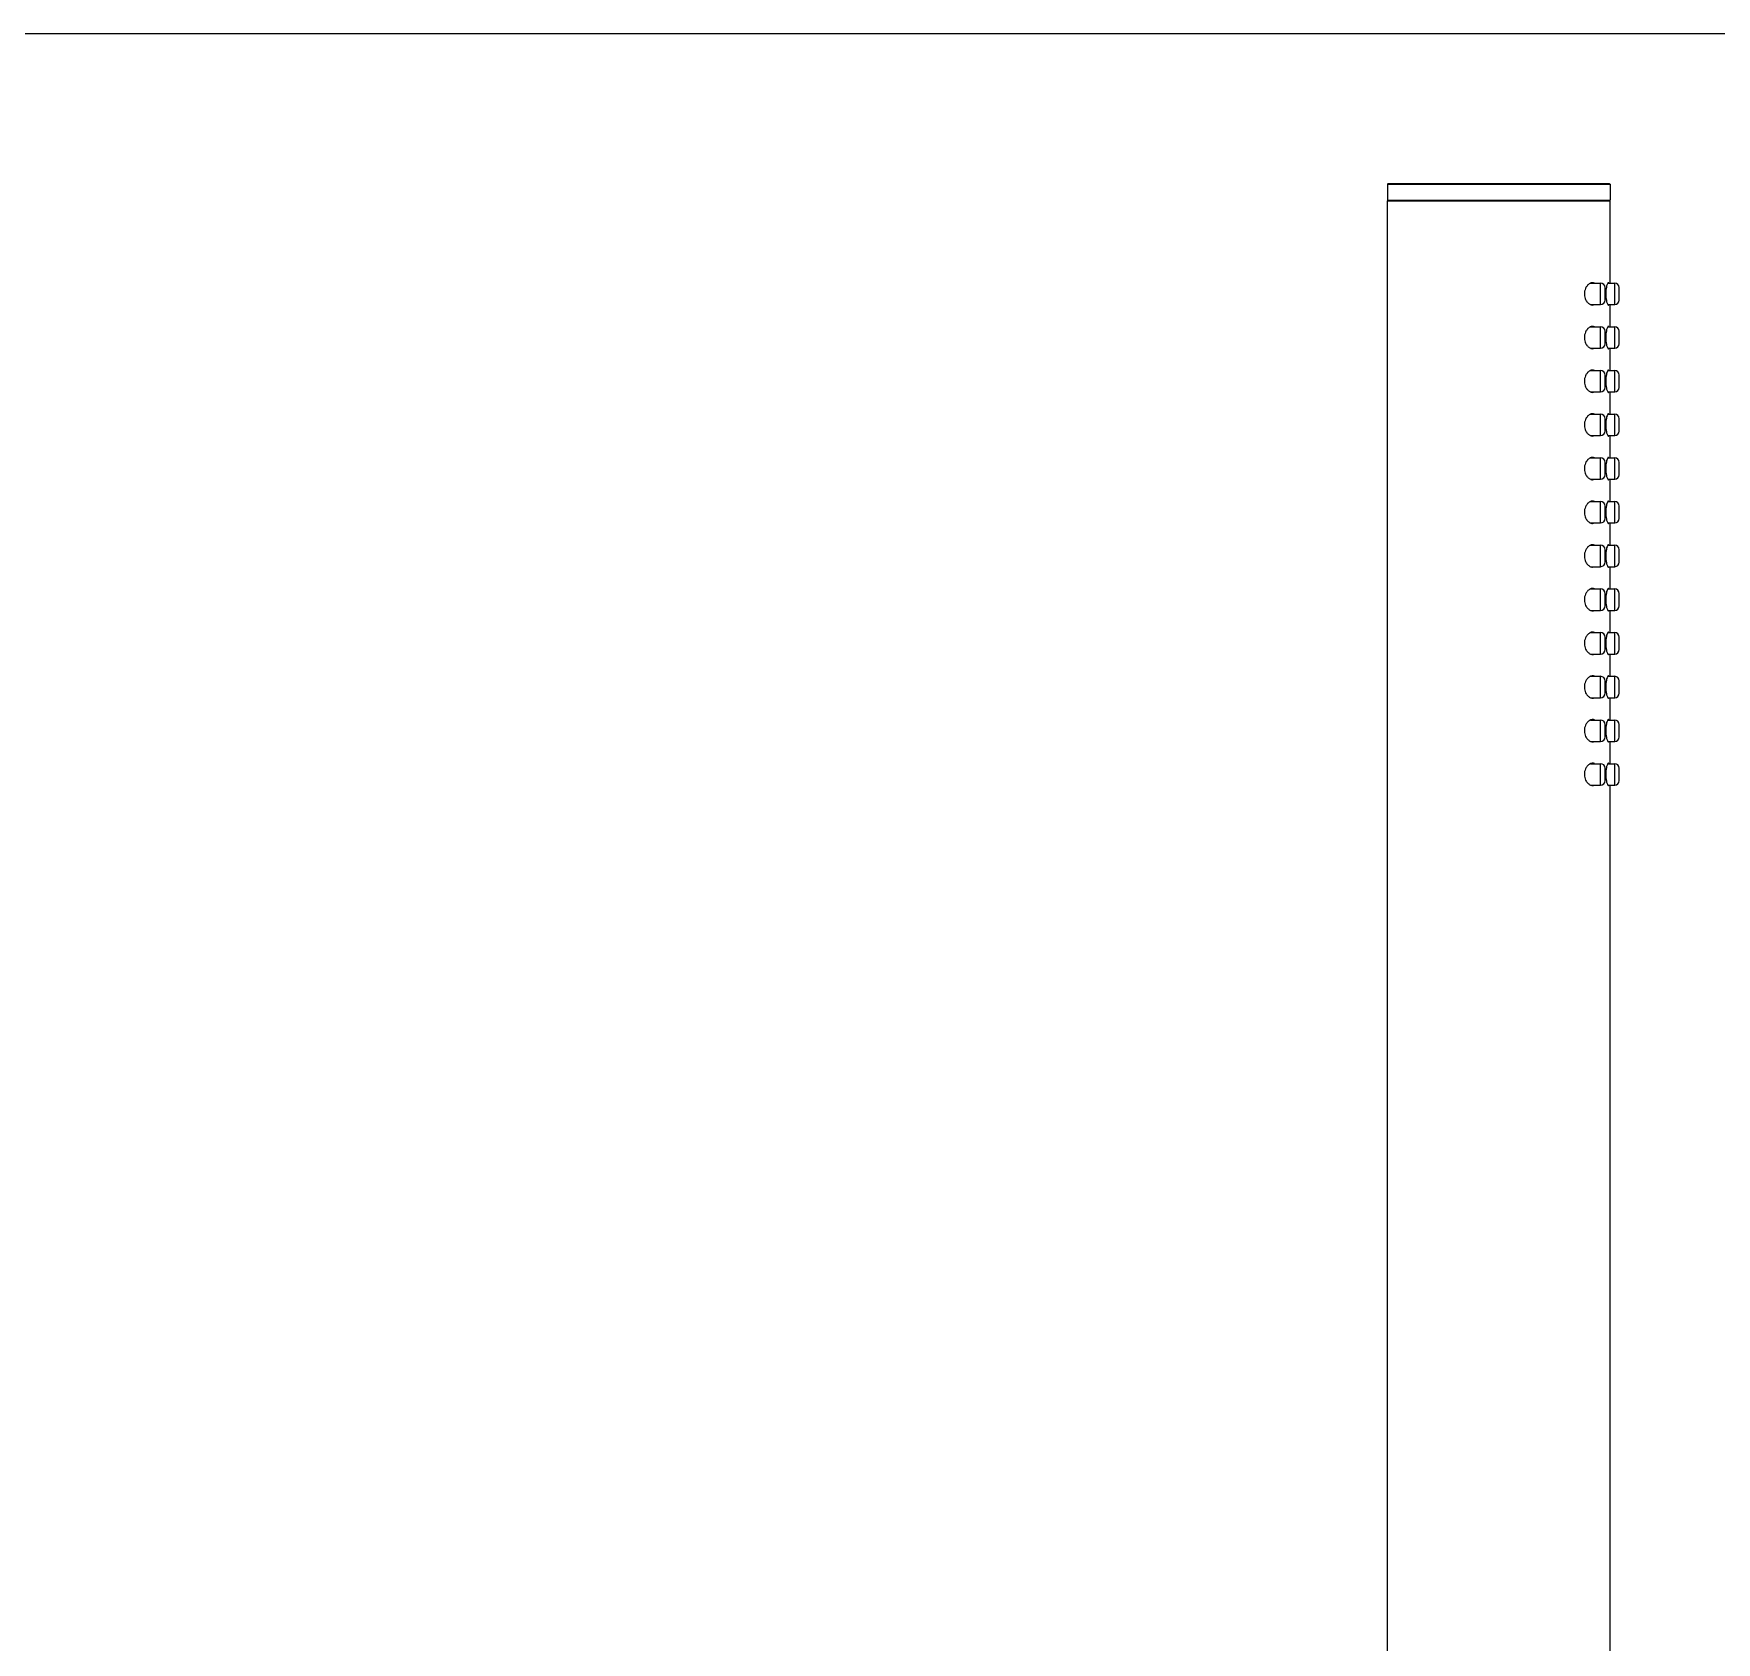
# Model space of a CAD drawing. Header units: millimetres. Extents: x 0 to 841, y 0 to 594.
# Drawn here: x 288.4 to 477.2, y 413.5 to 594 of the extents above; entities that cross this region are included whole.
import ezdxf

# ---------------------------------------------------------------- set-up
doc = ezdxf.new("R2010")
doc.units = ezdxf.units.MM
doc.header["$LTSCALE"] = 46.255
doc.layers.get('0').update_dxf_attribs({"linetype": 'CONTINUOUS'})
doc.layers.add('00_COMPONENTI', color=7, linetype='CONTINUOUS')

msp = doc.modelspace()

# ---------------------------------------------------------------- linework, layer by layer
at = {"color": 7, "linetype": 'Continuous'}
msp.add_line((0, 594), (841, 594), dxfattribs=at)
at = {"layer": '00_COMPONENTI', "color": 7, "linetype": 'Continuous'}
for p, q in [((440.35, 577.21), (440.25, 577.11)), ((440.25, 577.11), (440.25, 575.31)), ((440.25, 577.11), (465.25, 577.11)), ((440.35, 577.21), (465.15, 577.21)), ((465.15, 577.21), (465.25, 577.11)), ((465.25, 577.11), (465.25, 575.31)), ((440.35, 575.21), (440.25, 575.31)), ((440.25, 575.31), (465.25, 575.31)), ((440.25, 383.11), (440.25, 575.21)), ((465.25, 575.21), (440.25, 575.21)), ((465.15, 575.21), (465.25, 575.31)), ((465.25, 566.01), (465.25, 575.21)), ((463.05, 566.01), (464.17, 566.01)), ((464.67, 564.11), (464.67, 565.51)), ((464.97, 566.01), (465.76, 566.01)), ((466.26, 564.11), (466.26, 565.51)), ((463.05, 563.61), (464.17, 563.61)), ((464.97, 563.61), (465.76, 563.61)), ((465.25, 561.11), (465.25, 563.61)), ((463.05, 561.11), (464.17, 561.11)), ((464.97, 561.11), (465.76, 561.11)), ((464.67, 559.21), (464.67, 560.61)), ((466.26, 559.21), (466.26, 560.61)), ((463.05, 558.71), (464.17, 558.71)), ((464.97, 558.71), (465.76, 558.71)), ((465.25, 556.21), (465.25, 558.71)), ((463.05, 556.21), (464.17, 556.21)), ((464.67, 554.31), (464.67, 555.71)), ((464.97, 556.21), (465.76, 556.21)), ((466.26, 554.31), (466.26, 555.71)), ((463.05, 553.81), (464.17, 553.81)), ((464.97, 553.81), (465.76, 553.81)), ((465.25, 551.31), (465.25, 553.81)), ((463.05, 551.31), (464.17, 551.31)), ((464.97, 551.31), (465.76, 551.31)), ((464.67, 549.41), (464.67, 550.81)), ((466.26, 549.41), (466.26, 550.81)), ((463.05, 548.91), (464.17, 548.91)), ((464.97, 548.91), (465.76, 548.91)), ((465.25, 546.41), (465.25, 548.91)), ((463.05, 546.41), (464.17, 546.41)), ((464.67, 544.51), (464.67, 545.91)), ((464.97, 546.41), (465.76, 546.41)), ((466.26, 544.51), (466.26, 545.91)), ((463.05, 544.01), (464.17, 544.01)), ((464.97, 544.01), (465.76, 544.01)), ((465.25, 541.51), (465.25, 544.01)), ((463.05, 541.51), (464.17, 541.51)), ((464.67, 539.61), (464.67, 541.01)), ((464.97, 541.51), (465.76, 541.51)), ((466.26, 539.61), (466.26, 541.01)), ((463.05, 539.11), (464.17, 539.11)), ((464.97, 539.11), (465.76, 539.11)), ((465.25, 536.61), (465.25, 539.11)), ((463.05, 536.61), (464.17, 536.61)), ((464.67, 534.71), (464.67, 536.11)), ((464.97, 536.61), (465.76, 536.61)), ((466.26, 534.71), (466.26, 536.11)), ((463.05, 534.21), (464.17, 534.21)), ((464.97, 534.21), (465.76, 534.21)), ((465.25, 531.71), (465.25, 534.21)), ((463.05, 531.71), (464.17, 531.71)), ((464.67, 529.81), (464.67, 531.21)), ((464.97, 531.71), (465.76, 531.71)), ((466.26, 529.81), (466.26, 531.21)), ((463.05, 529.31), (464.17, 529.31)), ((464.97, 529.31), (465.76, 529.31)), ((465.25, 526.81), (465.25, 529.31)), ((463.05, 526.81), (464.17, 526.81)), ((464.97, 526.81), (465.76, 526.81)), ((464.67, 524.91), (464.67, 526.31)), ((466.26, 524.91), (466.26, 526.31)), ((463.05, 524.41), (464.17, 524.41)), ((464.97, 524.41), (465.76, 524.41)), ((465.25, 521.91), (465.25, 524.41)), ((463.05, 521.91), (464.17, 521.91)), ((464.67, 520.01), (464.67, 521.41)), ((464.97, 521.91), (465.76, 521.91)), ((466.26, 520.01), (466.26, 521.41)), ((463.05, 519.51), (464.17, 519.51)), ((464.97, 519.51), (465.76, 519.51)), ((465.25, 517.01), (465.25, 519.51)), ((463.05, 517.01), (464.17, 517.01)), ((464.67, 515.11), (464.67, 516.51)), ((464.97, 517.01), (465.76, 517.01)), ((466.26, 515.11), (466.26, 516.51)), ((463.05, 514.61), (464.17, 514.61)), ((464.97, 514.61), (465.76, 514.61)), ((465.25, 512.11), (465.25, 514.61)), ((463.05, 512.11), (464.17, 512.11)), ((464.67, 510.21), (464.67, 511.61)), ((464.97, 512.11), (465.76, 512.11)), ((466.26, 510.21), (466.26, 511.61)), ((463.05, 509.71), (464.17, 509.71)), ((464.97, 509.71), (465.76, 509.71)), ((465.25, 383.11), (465.25, 509.71))]:
    msp.add_line(p, q, dxfattribs=at)
at = {"layer": '00_COMPONENTI', "color": 9, "linetype": 'Continuous'}
for p, q in [((464.17, 563.61), (464.17, 566.01)), ((465.76, 563.61), (465.76, 566.01)), ((464.17, 558.71), (464.17, 561.11)), ((465.76, 558.71), (465.76, 561.11)), ((464.17, 553.81), (464.17, 556.21)), ((465.76, 553.81), (465.76, 556.21)), ((464.17, 548.91), (464.17, 551.31)), ((465.76, 548.91), (465.76, 551.31)), ((464.17, 544.01), (464.17, 546.41)), ((465.76, 544.01), (465.76, 546.41)), ((464.17, 539.11), (464.17, 541.51)), ((465.76, 539.11), (465.76, 541.51)), ((464.17, 534.21), (464.17, 536.61)), ((465.76, 534.21), (465.76, 536.61)), ((464.17, 529.31), (464.17, 531.71)), ((465.76, 529.31), (465.76, 531.71)), ((464.17, 524.41), (464.17, 526.81)), ((465.76, 524.41), (465.76, 526.81)), ((464.17, 519.51), (464.17, 521.91)), ((465.76, 519.51), (465.76, 521.91)), ((464.17, 514.61), (464.17, 517.01)), ((465.76, 514.61), (465.76, 517.01)), ((464.17, 509.71), (464.17, 512.11)), ((465.76, 509.71), (465.76, 512.11))]:
    msp.add_line(p, q, dxfattribs=at)
at = {"layer": '00_COMPONENTI', "color": 7, "linetype": 'Continuous'}
for centre, start, end in [((464.17, 565.51), 0, 90), ((465.76, 565.51), 0, 90), ((464.17, 564.11), 270, 360), ((465.76, 564.11), 270, 360), ((464.17, 560.61), 0, 90), ((465.76, 560.61), 0, 90), ((464.17, 559.21), 270, 360), ((465.76, 559.21), 270, 360), ((464.17, 555.71), 0, 90), ((465.76, 555.71), 0, 90), ((464.17, 554.31), 270, 360), ((465.76, 554.31), 270, 360), ((464.17, 550.81), 0, 90), ((465.76, 550.81), 0, 90), ((464.17, 549.41), 270, 360), ((465.76, 549.41), 270, 360), ((464.17, 545.91), 0, 90), ((465.76, 545.91), 0, 90), ((464.17, 544.51), 270, 360), ((465.76, 544.51), 270, 360), ((464.17, 541.01), 0, 90), ((465.76, 541.01), 0, 90), ((464.17, 539.61), 270, 360), ((465.76, 539.61), 270, 360), ((464.17, 536.11), 0, 90), ((465.76, 536.11), 0, 90), ((464.17, 534.71), 270, 360), ((465.76, 534.71), 270, 360), ((464.17, 531.21), 0, 90), ((465.76, 531.21), 0, 90), ((464.17, 529.81), 270, 360), ((465.76, 529.81), 270, 360), ((464.17, 526.31), 0, 90), ((465.76, 526.31), 0, 90), ((464.17, 524.91), 270, 360), ((465.76, 524.91), 270, 360), ((464.17, 521.41), 0, 90), ((465.76, 521.41), 0, 90), ((464.17, 520.01), 270, 360), ((465.76, 520.01), 270, 360), ((464.17, 516.51), 0, 90), ((465.76, 516.51), 0, 90), ((464.17, 515.11), 270, 360), ((465.76, 515.11), 270, 360), ((464.17, 511.61), 0, 90), ((465.76, 511.61), 0, 90), ((464.17, 510.21), 270, 360), ((465.76, 510.21), 270, 360)]:
    msp.add_arc(centre, 0.5, start, end, dxfattribs=at)
for points, knots in [([(462.57, 565.59), (462.54, 565.54), (462.41, 565.3), (462.35, 565.02), (462.35, 564.81)], [0, 0, 0, 0, 0.231286, 1, 1, 1, 1]), ([(462.35, 564.81), (462.35, 564.74), (462.37, 564.47), (462.46, 564.21), (462.57, 564.04)], [0, 0, 0, 0, 0.267003, 1, 1, 1, 1]), ([(462.69, 565.76), (462.68, 565.75), (462.64, 565.69), (462.6, 565.63), (462.57, 565.59)], [0, 0, 0, 0, 0.241281, 1, 1, 1, 1]), ([(463.05, 566.02), (463.01, 566.01), (462.88, 565.94), (462.77, 565.84), (462.69, 565.76)], [0, 0, 0, 0, 0.22878, 1, 1, 1, 1]), ([(463.27, 566.06), (463.25, 566.06), (463.17, 566.06), (463.1, 566.04), (463.05, 566.02)], [0, 0, 0, 0, 0.241847, 1, 1, 1, 1]), ([(464.97, 566.02), (464.94, 565.96), (464.88, 565.82), (464.81, 565.55), (464.76, 565.2), (464.75, 564.95), (464.75, 564.81)], [0, 0, 0, 0, 0.153143, 0.384381, 0.675643, 1, 1, 1, 1]), ([(464.75, 564.81), (464.75, 564.68), (464.76, 564.43), (464.81, 564.08), (464.88, 563.81), (464.94, 563.67), (464.97, 563.61)], [0, 0, 0, 0, 0.324357, 0.615619, 0.846857, 1, 1, 1, 1]), ([(465.04, 566.06), (465.04, 566.06), (465.01, 566.06), (464.99, 566.03), (464.97, 566.02)], [0, 0, 0, 0, 0.193275, 1, 1, 1, 1]), ([(465.1, 566.02), (465.1, 566.02), (465.09, 566.04), (465.06, 566.06), (465.04, 566.06)], [0, 0, 0, 0, 0.324762, 1, 1, 1, 1]), ([(462.57, 564.04), (462.58, 564.03), (462.62, 563.97), (462.66, 563.91), (462.69, 563.87)], [0, 0, 0, 0, 0.258976, 1, 1, 1, 1]), ([(462.69, 563.87), (462.72, 563.84), (462.82, 563.74), (462.95, 563.65), (463.05, 563.61)], [0, 0, 0, 0, 0.274161, 1, 1, 1, 1]), ([(463.05, 563.61), (463.06, 563.6), (463.14, 563.58), (463.21, 563.56), (463.27, 563.56)], [0, 0, 0, 0, 0.260728, 1, 1, 1, 1]), ([(464.97, 563.61), (464.98, 563.61), (465, 563.59), (465.02, 563.56), (465.04, 563.56)], [0, 0, 0, 0, 0.324975, 1, 1, 1, 1]), ([(465.04, 563.56), (465.05, 563.56), (465.08, 563.57), (465.09, 563.6), (465.1, 563.61)], [0, 0, 0, 0, 0.202547, 1, 1, 1, 1]), ([(462.57, 560.69), (462.54, 560.64), (462.41, 560.4), (462.35, 560.12), (462.35, 559.91)], [0, 0, 0, 0, 0.231286, 1, 1, 1, 1]), ([(462.69, 560.86), (462.68, 560.85), (462.64, 560.79), (462.6, 560.73), (462.57, 560.69)], [0, 0, 0, 0, 0.241281, 1, 1, 1, 1]), ([(463.05, 561.12), (463.01, 561.11), (462.88, 561.04), (462.77, 560.94), (462.69, 560.86)], [0, 0, 0, 0, 0.22878, 1, 1, 1, 1]), ([(463.27, 561.16), (463.25, 561.16), (463.17, 561.16), (463.1, 561.14), (463.05, 561.12)], [0, 0, 0, 0, 0.241847, 1, 1, 1, 1]), ([(464.97, 561.12), (464.94, 561.06), (464.88, 560.92), (464.81, 560.65), (464.76, 560.3), (464.75, 560.05), (464.75, 559.91)], [0, 0, 0, 0, 0.153143, 0.384381, 0.675643, 1, 1, 1, 1]), ([(465.04, 561.16), (465.04, 561.16), (465.01, 561.16), (464.99, 561.13), (464.97, 561.12)], [0, 0, 0, 0, 0.193275, 1, 1, 1, 1]), ([(465.1, 561.12), (465.1, 561.12), (465.09, 561.14), (465.06, 561.16), (465.04, 561.16)], [0, 0, 0, 0, 0.324762, 1, 1, 1, 1]), ([(462.35, 559.91), (462.35, 559.84), (462.37, 559.57), (462.46, 559.31), (462.57, 559.14)], [0, 0, 0, 0, 0.267003, 1, 1, 1, 1]), ([(462.57, 559.14), (462.58, 559.13), (462.62, 559.07), (462.66, 559.01), (462.69, 558.97)], [0, 0, 0, 0, 0.258976, 1, 1, 1, 1]), ([(462.69, 558.97), (462.72, 558.94), (462.82, 558.84), (462.95, 558.75), (463.05, 558.71)], [0, 0, 0, 0, 0.274161, 1, 1, 1, 1]), ([(464.75, 559.91), (464.75, 559.78), (464.76, 559.53), (464.81, 559.18), (464.88, 558.91), (464.94, 558.77), (464.97, 558.71)], [0, 0, 0, 0, 0.324357, 0.615619, 0.846857, 1, 1, 1, 1]), ([(463.05, 558.71), (463.06, 558.7), (463.14, 558.68), (463.21, 558.66), (463.27, 558.66)], [0, 0, 0, 0, 0.260728, 1, 1, 1, 1]), ([(464.97, 558.71), (464.98, 558.71), (465, 558.69), (465.02, 558.66), (465.04, 558.66)], [0, 0, 0, 0, 0.324975, 1, 1, 1, 1]), ([(465.04, 558.66), (465.05, 558.66), (465.08, 558.67), (465.09, 558.7), (465.1, 558.71)], [0, 0, 0, 0, 0.202547, 1, 1, 1, 1]), ([(462.57, 555.79), (462.54, 555.74), (462.41, 555.5), (462.35, 555.22), (462.35, 555.01)], [0, 0, 0, 0, 0.231286, 1, 1, 1, 1]), ([(462.35, 555.01), (462.35, 554.94), (462.37, 554.67), (462.46, 554.41), (462.57, 554.24)], [0, 0, 0, 0, 0.267003, 1, 1, 1, 1]), ([(462.69, 555.96), (462.68, 555.95), (462.64, 555.89), (462.6, 555.83), (462.57, 555.79)], [0, 0, 0, 0, 0.241281, 1, 1, 1, 1]), ([(463.05, 556.22), (463.01, 556.21), (462.88, 556.14), (462.77, 556.04), (462.69, 555.96)], [0, 0, 0, 0, 0.22878, 1, 1, 1, 1]), ([(463.27, 556.26), (463.25, 556.26), (463.17, 556.26), (463.1, 556.24), (463.05, 556.22)], [0, 0, 0, 0, 0.241847, 1, 1, 1, 1]), ([(464.97, 556.22), (464.94, 556.16), (464.88, 556.02), (464.81, 555.75), (464.76, 555.4), (464.75, 555.15), (464.75, 555.01)], [0, 0, 0, 0, 0.153143, 0.384381, 0.675643, 1, 1, 1, 1]), ([(464.75, 555.01), (464.75, 554.88), (464.76, 554.63), (464.81, 554.28), (464.88, 554.01), (464.94, 553.87), (464.97, 553.81)], [0, 0, 0, 0, 0.324357, 0.615619, 0.846857, 1, 1, 1, 1]), ([(465.04, 556.26), (465.04, 556.26), (465.01, 556.26), (464.99, 556.23), (464.97, 556.22)], [0, 0, 0, 0, 0.193275, 1, 1, 1, 1]), ([(465.1, 556.22), (465.1, 556.22), (465.09, 556.24), (465.06, 556.26), (465.04, 556.26)], [0, 0, 0, 0, 0.324762, 1, 1, 1, 1]), ([(462.57, 554.24), (462.58, 554.23), (462.62, 554.17), (462.66, 554.11), (462.69, 554.07)], [0, 0, 0, 0, 0.258976, 1, 1, 1, 1]), ([(462.69, 554.07), (462.72, 554.04), (462.82, 553.94), (462.95, 553.85), (463.05, 553.81)], [0, 0, 0, 0, 0.274161, 1, 1, 1, 1]), ([(463.05, 553.81), (463.06, 553.8), (463.14, 553.78), (463.21, 553.76), (463.27, 553.76)], [0, 0, 0, 0, 0.260728, 1, 1, 1, 1]), ([(464.97, 553.81), (464.98, 553.81), (465, 553.79), (465.02, 553.76), (465.04, 553.76)], [0, 0, 0, 0, 0.324975, 1, 1, 1, 1]), ([(465.04, 553.76), (465.05, 553.76), (465.08, 553.77), (465.09, 553.8), (465.1, 553.81)], [0, 0, 0, 0, 0.202547, 1, 1, 1, 1]), ([(463.05, 551.32), (463.01, 551.31), (462.88, 551.24), (462.77, 551.14), (462.69, 551.06)], [0, 0, 0, 0, 0.22878, 1, 1, 1, 1]), ([(463.27, 551.36), (463.25, 551.36), (463.17, 551.36), (463.1, 551.34), (463.05, 551.32)], [0, 0, 0, 0, 0.241847, 1, 1, 1, 1]), ([(464.97, 551.32), (464.94, 551.26), (464.88, 551.12), (464.81, 550.85), (464.76, 550.5), (464.75, 550.25), (464.75, 550.11)], [0, 0, 0, 0, 0.153143, 0.384381, 0.675643, 1, 1, 1, 1]), ([(465.04, 551.36), (465.04, 551.36), (465.01, 551.36), (464.99, 551.33), (464.97, 551.32)], [0, 0, 0, 0, 0.193275, 1, 1, 1, 1]), ([(465.1, 551.32), (465.1, 551.32), (465.09, 551.34), (465.06, 551.36), (465.04, 551.36)], [0, 0, 0, 0, 0.324762, 1, 1, 1, 1]), ([(462.57, 550.89), (462.54, 550.84), (462.41, 550.6), (462.35, 550.32), (462.35, 550.11)], [0, 0, 0, 0, 0.231286, 1, 1, 1, 1]), ([(462.35, 550.11), (462.35, 550.04), (462.37, 549.77), (462.46, 549.51), (462.57, 549.34)], [0, 0, 0, 0, 0.267003, 1, 1, 1, 1]), ([(462.69, 551.06), (462.68, 551.05), (462.64, 550.99), (462.6, 550.93), (462.57, 550.89)], [0, 0, 0, 0, 0.241281, 1, 1, 1, 1]), ([(462.57, 549.34), (462.58, 549.33), (462.62, 549.27), (462.66, 549.21), (462.69, 549.17)], [0, 0, 0, 0, 0.258976, 1, 1, 1, 1]), ([(464.75, 550.11), (464.75, 549.98), (464.76, 549.73), (464.81, 549.38), (464.88, 549.11), (464.94, 548.97), (464.97, 548.91)], [0, 0, 0, 0, 0.324357, 0.615619, 0.846857, 1, 1, 1, 1]), ([(462.69, 549.17), (462.72, 549.14), (462.82, 549.04), (462.95, 548.95), (463.05, 548.91)], [0, 0, 0, 0, 0.274161, 1, 1, 1, 1]), ([(463.05, 548.91), (463.06, 548.9), (463.14, 548.88), (463.21, 548.86), (463.27, 548.86)], [0, 0, 0, 0, 0.260728, 1, 1, 1, 1]), ([(464.97, 548.91), (464.98, 548.91), (465, 548.89), (465.02, 548.86), (465.04, 548.86)], [0, 0, 0, 0, 0.324975, 1, 1, 1, 1]), ([(465.04, 548.86), (465.05, 548.86), (465.08, 548.87), (465.09, 548.9), (465.1, 548.91)], [0, 0, 0, 0, 0.202547, 1, 1, 1, 1]), ([(462.57, 545.99), (462.54, 545.94), (462.41, 545.7), (462.35, 545.42), (462.35, 545.21)], [0, 0, 0, 0, 0.231286, 1, 1, 1, 1]), ([(462.69, 546.16), (462.68, 546.15), (462.64, 546.09), (462.6, 546.03), (462.57, 545.99)], [0, 0, 0, 0, 0.241281, 1, 1, 1, 1]), ([(463.05, 546.42), (463.01, 546.41), (462.88, 546.34), (462.77, 546.24), (462.69, 546.16)], [0, 0, 0, 0, 0.22878, 1, 1, 1, 1]), ([(463.27, 546.46), (463.25, 546.46), (463.17, 546.46), (463.1, 546.44), (463.05, 546.42)], [0, 0, 0, 0, 0.241847, 1, 1, 1, 1]), ([(464.97, 546.42), (464.94, 546.36), (464.88, 546.22), (464.81, 545.95), (464.76, 545.6), (464.75, 545.35), (464.75, 545.21)], [0, 0, 0, 0, 0.153143, 0.384381, 0.675643, 1, 1, 1, 1]), ([(465.04, 546.46), (465.04, 546.46), (465.01, 546.46), (464.99, 546.43), (464.97, 546.42)], [0, 0, 0, 0, 0.193275, 1, 1, 1, 1]), ([(465.1, 546.42), (465.1, 546.42), (465.09, 546.44), (465.06, 546.46), (465.04, 546.46)], [0, 0, 0, 0, 0.324762, 1, 1, 1, 1]), ([(462.35, 545.21), (462.35, 545.14), (462.37, 544.87), (462.46, 544.61), (462.57, 544.44)], [0, 0, 0, 0, 0.267003, 1, 1, 1, 1]), ([(462.57, 544.44), (462.58, 544.43), (462.62, 544.37), (462.66, 544.31), (462.69, 544.27)], [0, 0, 0, 0, 0.258976, 1, 1, 1, 1]), ([(462.69, 544.27), (462.72, 544.24), (462.82, 544.14), (462.95, 544.05), (463.05, 544.01)], [0, 0, 0, 0, 0.274161, 1, 1, 1, 1]), ([(463.05, 544.01), (463.06, 544), (463.14, 543.98), (463.21, 543.96), (463.27, 543.96)], [0, 0, 0, 0, 0.260728, 1, 1, 1, 1]), ([(464.75, 545.21), (464.75, 545.08), (464.76, 544.83), (464.81, 544.48), (464.88, 544.21), (464.94, 544.07), (464.97, 544.01)], [0, 0, 0, 0, 0.324357, 0.615619, 0.846857, 1, 1, 1, 1]), ([(464.97, 544.01), (464.98, 544.01), (465, 543.99), (465.02, 543.96), (465.04, 543.96)], [0, 0, 0, 0, 0.324975, 1, 1, 1, 1]), ([(465.04, 543.96), (465.05, 543.96), (465.08, 543.97), (465.09, 544), (465.1, 544.01)], [0, 0, 0, 0, 0.202547, 1, 1, 1, 1]), ([(462.57, 541.09), (462.54, 541.04), (462.41, 540.8), (462.35, 540.52), (462.35, 540.31)], [0, 0, 0, 0, 0.231286, 1, 1, 1, 1]), ([(462.35, 540.31), (462.35, 540.24), (462.37, 539.97), (462.46, 539.71), (462.57, 539.54)], [0, 0, 0, 0, 0.267003, 1, 1, 1, 1]), ([(462.69, 541.26), (462.68, 541.25), (462.64, 541.19), (462.6, 541.13), (462.57, 541.09)], [0, 0, 0, 0, 0.241281, 1, 1, 1, 1]), ([(463.05, 541.52), (463.01, 541.51), (462.88, 541.44), (462.77, 541.34), (462.69, 541.26)], [0, 0, 0, 0, 0.22878, 1, 1, 1, 1]), ([(463.27, 541.56), (463.25, 541.56), (463.17, 541.56), (463.1, 541.54), (463.05, 541.52)], [0, 0, 0, 0, 0.241847, 1, 1, 1, 1]), ([(464.97, 541.52), (464.94, 541.46), (464.88, 541.32), (464.81, 541.05), (464.76, 540.7), (464.75, 540.45), (464.75, 540.31)], [0, 0, 0, 0, 0.153143, 0.384381, 0.675643, 1, 1, 1, 1]), ([(464.75, 540.31), (464.75, 540.18), (464.76, 539.93), (464.81, 539.58), (464.88, 539.31), (464.94, 539.17), (464.97, 539.11)], [0, 0, 0, 0, 0.324357, 0.615619, 0.846857, 1, 1, 1, 1]), ([(465.04, 541.56), (465.04, 541.56), (465.01, 541.56), (464.99, 541.53), (464.97, 541.52)], [0, 0, 0, 0, 0.193275, 1, 1, 1, 1]), ([(465.1, 541.52), (465.1, 541.52), (465.09, 541.54), (465.06, 541.56), (465.04, 541.56)], [0, 0, 0, 0, 0.324762, 1, 1, 1, 1]), ([(462.57, 539.54), (462.58, 539.53), (462.62, 539.47), (462.66, 539.41), (462.69, 539.37)], [0, 0, 0, 0, 0.258976, 1, 1, 1, 1]), ([(462.69, 539.37), (462.72, 539.34), (462.82, 539.24), (462.95, 539.15), (463.05, 539.11)], [0, 0, 0, 0, 0.274161, 1, 1, 1, 1]), ([(463.05, 539.11), (463.06, 539.1), (463.14, 539.08), (463.21, 539.06), (463.27, 539.06)], [0, 0, 0, 0, 0.260728, 1, 1, 1, 1]), ([(464.97, 539.11), (464.98, 539.11), (465, 539.09), (465.02, 539.06), (465.04, 539.06)], [0, 0, 0, 0, 0.324975, 1, 1, 1, 1]), ([(465.04, 539.06), (465.05, 539.06), (465.08, 539.07), (465.09, 539.1), (465.1, 539.11)], [0, 0, 0, 0, 0.202547, 1, 1, 1, 1]), ([(462.57, 536.19), (462.54, 536.14), (462.41, 535.9), (462.35, 535.62), (462.35, 535.41)], [0, 0, 0, 0, 0.231286, 1, 1, 1, 1]), ([(462.69, 536.36), (462.68, 536.35), (462.64, 536.29), (462.6, 536.23), (462.57, 536.19)], [0, 0, 0, 0, 0.241281, 1, 1, 1, 1]), ([(463.05, 536.62), (463.01, 536.61), (462.88, 536.54), (462.77, 536.44), (462.69, 536.36)], [0, 0, 0, 0, 0.22878, 1, 1, 1, 1]), ([(463.27, 536.66), (463.25, 536.66), (463.17, 536.66), (463.1, 536.64), (463.05, 536.62)], [0, 0, 0, 0, 0.241847, 1, 1, 1, 1]), ([(464.97, 536.62), (464.94, 536.56), (464.88, 536.42), (464.81, 536.15), (464.76, 535.8), (464.75, 535.55), (464.75, 535.41)], [0, 0, 0, 0, 0.153143, 0.384381, 0.675643, 1, 1, 1, 1]), ([(465.04, 536.66), (465.04, 536.66), (465.01, 536.66), (464.99, 536.63), (464.97, 536.62)], [0, 0, 0, 0, 0.193275, 1, 1, 1, 1]), ([(465.1, 536.62), (465.1, 536.62), (465.09, 536.64), (465.06, 536.66), (465.04, 536.66)], [0, 0, 0, 0, 0.324762, 1, 1, 1, 1]), ([(462.35, 535.41), (462.35, 535.34), (462.37, 535.07), (462.46, 534.81), (462.57, 534.64)], [0, 0, 0, 0, 0.267003, 1, 1, 1, 1]), ([(462.57, 534.64), (462.58, 534.63), (462.62, 534.57), (462.66, 534.51), (462.69, 534.47)], [0, 0, 0, 0, 0.258976, 1, 1, 1, 1]), ([(462.69, 534.47), (462.72, 534.44), (462.82, 534.34), (462.95, 534.25), (463.05, 534.21)], [0, 0, 0, 0, 0.274161, 1, 1, 1, 1]), ([(464.75, 535.41), (464.75, 535.28), (464.76, 535.03), (464.81, 534.68), (464.88, 534.41), (464.94, 534.27), (464.97, 534.21)], [0, 0, 0, 0, 0.324357, 0.615619, 0.846857, 1, 1, 1, 1]), ([(464.97, 534.21), (464.98, 534.21), (465, 534.19), (465.02, 534.16), (465.04, 534.16)], [0, 0, 0, 0, 0.324975, 1, 1, 1, 1]), ([(465.04, 534.16), (465.05, 534.16), (465.08, 534.17), (465.09, 534.2), (465.1, 534.21)], [0, 0, 0, 0, 0.202547, 1, 1, 1, 1]), ([(463.05, 534.21), (463.06, 534.2), (463.14, 534.18), (463.21, 534.16), (463.27, 534.16)], [0, 0, 0, 0, 0.260728, 1, 1, 1, 1]), ([(462.57, 531.29), (462.54, 531.24), (462.41, 531), (462.35, 530.72), (462.35, 530.51)], [0, 0, 0, 0, 0.231286, 1, 1, 1, 1]), ([(462.35, 530.51), (462.35, 530.44), (462.37, 530.17), (462.46, 529.91), (462.57, 529.74)], [0, 0, 0, 0, 0.267003, 1, 1, 1, 1]), ([(462.69, 531.46), (462.68, 531.45), (462.64, 531.39), (462.6, 531.33), (462.57, 531.29)], [0, 0, 0, 0, 0.241281, 1, 1, 1, 1]), ([(463.05, 531.72), (463.01, 531.71), (462.88, 531.64), (462.77, 531.54), (462.69, 531.46)], [0, 0, 0, 0, 0.22878, 1, 1, 1, 1]), ([(463.27, 531.76), (463.25, 531.76), (463.17, 531.76), (463.1, 531.74), (463.05, 531.72)], [0, 0, 0, 0, 0.241847, 1, 1, 1, 1]), ([(464.97, 531.72), (464.94, 531.66), (464.88, 531.52), (464.81, 531.25), (464.76, 530.9), (464.75, 530.65), (464.75, 530.51)], [0, 0, 0, 0, 0.153143, 0.384381, 0.675643, 1, 1, 1, 1]), ([(464.75, 530.51), (464.75, 530.38), (464.76, 530.13), (464.81, 529.78), (464.88, 529.51), (464.94, 529.37), (464.97, 529.31)], [0, 0, 0, 0, 0.324357, 0.615619, 0.846857, 1, 1, 1, 1]), ([(465.04, 531.76), (465.04, 531.76), (465.01, 531.76), (464.99, 531.73), (464.97, 531.72)], [0, 0, 0, 0, 0.193275, 1, 1, 1, 1]), ([(465.1, 531.72), (465.1, 531.72), (465.09, 531.74), (465.06, 531.76), (465.04, 531.76)], [0, 0, 0, 0, 0.324762, 1, 1, 1, 1]), ([(462.57, 529.74), (462.58, 529.73), (462.62, 529.67), (462.66, 529.61), (462.69, 529.57)], [0, 0, 0, 0, 0.258976, 1, 1, 1, 1]), ([(462.69, 529.57), (462.72, 529.54), (462.82, 529.44), (462.95, 529.35), (463.05, 529.31)], [0, 0, 0, 0, 0.274161, 1, 1, 1, 1]), ([(463.05, 529.31), (463.06, 529.3), (463.14, 529.28), (463.21, 529.26), (463.27, 529.26)], [0, 0, 0, 0, 0.260728, 1, 1, 1, 1]), ([(464.97, 529.31), (464.98, 529.31), (465, 529.29), (465.02, 529.26), (465.04, 529.26)], [0, 0, 0, 0, 0.324975, 1, 1, 1, 1]), ([(465.04, 529.26), (465.05, 529.26), (465.08, 529.27), (465.09, 529.3), (465.1, 529.31)], [0, 0, 0, 0, 0.202547, 1, 1, 1, 1]), ([(463.05, 526.82), (463.01, 526.81), (462.88, 526.74), (462.77, 526.64), (462.69, 526.56)], [0, 0, 0, 0, 0.22878, 1, 1, 1, 1]), ([(463.27, 526.86), (463.25, 526.86), (463.17, 526.86), (463.1, 526.84), (463.05, 526.82)], [0, 0, 0, 0, 0.241847, 1, 1, 1, 1]), ([(464.97, 526.82), (464.94, 526.76), (464.88, 526.62), (464.81, 526.35), (464.76, 526), (464.75, 525.75), (464.75, 525.61)], [0, 0, 0, 0, 0.153143, 0.384381, 0.675643, 1, 1, 1, 1]), ([(465.04, 526.86), (465.04, 526.86), (465.01, 526.86), (464.99, 526.83), (464.97, 526.82)], [0, 0, 0, 0, 0.193275, 1, 1, 1, 1]), ([(465.1, 526.82), (465.1, 526.82), (465.09, 526.84), (465.06, 526.86), (465.04, 526.86)], [0, 0, 0, 0, 0.324762, 1, 1, 1, 1]), ([(462.57, 526.39), (462.54, 526.34), (462.41, 526.1), (462.35, 525.82), (462.35, 525.61)], [0, 0, 0, 0, 0.231286, 1, 1, 1, 1]), ([(462.35, 525.61), (462.35, 525.54), (462.37, 525.27), (462.46, 525.01), (462.57, 524.84)], [0, 0, 0, 0, 0.267003, 1, 1, 1, 1]), ([(462.69, 526.56), (462.68, 526.55), (462.64, 526.49), (462.6, 526.43), (462.57, 526.39)], [0, 0, 0, 0, 0.241281, 1, 1, 1, 1]), ([(462.57, 524.84), (462.58, 524.83), (462.62, 524.77), (462.66, 524.71), (462.69, 524.67)], [0, 0, 0, 0, 0.258976, 1, 1, 1, 1]), ([(464.75, 525.61), (464.75, 525.48), (464.76, 525.23), (464.81, 524.88), (464.88, 524.61), (464.94, 524.47), (464.97, 524.41)], [0, 0, 0, 0, 0.324357, 0.615619, 0.846857, 1, 1, 1, 1]), ([(462.69, 524.67), (462.72, 524.64), (462.82, 524.54), (462.95, 524.45), (463.05, 524.41)], [0, 0, 0, 0, 0.274161, 1, 1, 1, 1]), ([(463.05, 524.41), (463.06, 524.4), (463.14, 524.38), (463.21, 524.36), (463.27, 524.36)], [0, 0, 0, 0, 0.260728, 1, 1, 1, 1]), ([(464.97, 524.41), (464.98, 524.41), (465, 524.39), (465.02, 524.36), (465.04, 524.36)], [0, 0, 0, 0, 0.324975, 1, 1, 1, 1]), ([(465.04, 524.36), (465.05, 524.36), (465.08, 524.37), (465.09, 524.4), (465.1, 524.41)], [0, 0, 0, 0, 0.202547, 1, 1, 1, 1]), ([(462.57, 521.49), (462.54, 521.44), (462.41, 521.2), (462.35, 520.92), (462.35, 520.71)], [0, 0, 0, 0, 0.231286, 1, 1, 1, 1]), ([(462.69, 521.66), (462.68, 521.65), (462.64, 521.59), (462.6, 521.53), (462.57, 521.49)], [0, 0, 0, 0, 0.241281, 1, 1, 1, 1]), ([(463.05, 521.92), (463.01, 521.91), (462.88, 521.84), (462.77, 521.74), (462.69, 521.66)], [0, 0, 0, 0, 0.22878, 1, 1, 1, 1]), ([(463.27, 521.96), (463.25, 521.96), (463.17, 521.96), (463.1, 521.94), (463.05, 521.92)], [0, 0, 0, 0, 0.241847, 1, 1, 1, 1]), ([(464.97, 521.92), (464.94, 521.86), (464.88, 521.72), (464.81, 521.45), (464.76, 521.1), (464.75, 520.85), (464.75, 520.71)], [0, 0, 0, 0, 0.153143, 0.384381, 0.675643, 1, 1, 1, 1]), ([(465.04, 521.96), (465.04, 521.96), (465.01, 521.96), (464.99, 521.93), (464.97, 521.92)], [0, 0, 0, 0, 0.193275, 1, 1, 1, 1]), ([(465.1, 521.92), (465.1, 521.92), (465.09, 521.94), (465.06, 521.96), (465.04, 521.96)], [0, 0, 0, 0, 0.324762, 1, 1, 1, 1]), ([(462.35, 520.71), (462.35, 520.64), (462.37, 520.37), (462.46, 520.11), (462.57, 519.94)], [0, 0, 0, 0, 0.267003, 1, 1, 1, 1]), ([(462.57, 519.94), (462.58, 519.93), (462.62, 519.87), (462.66, 519.81), (462.69, 519.77)], [0, 0, 0, 0, 0.258976, 1, 1, 1, 1]), ([(462.69, 519.77), (462.72, 519.74), (462.82, 519.64), (462.95, 519.55), (463.05, 519.51)], [0, 0, 0, 0, 0.274161, 1, 1, 1, 1]), ([(463.05, 519.51), (463.06, 519.5), (463.14, 519.48), (463.21, 519.46), (463.27, 519.46)], [0, 0, 0, 0, 0.260728, 1, 1, 1, 1]), ([(464.75, 520.71), (464.75, 520.58), (464.76, 520.33), (464.81, 519.98), (464.88, 519.71), (464.94, 519.57), (464.97, 519.51)], [0, 0, 0, 0, 0.324357, 0.615619, 0.846857, 1, 1, 1, 1]), ([(464.97, 519.51), (464.98, 519.51), (465, 519.49), (465.02, 519.46), (465.04, 519.46)], [0, 0, 0, 0, 0.324975, 1, 1, 1, 1]), ([(465.04, 519.46), (465.05, 519.46), (465.08, 519.47), (465.09, 519.5), (465.1, 519.51)], [0, 0, 0, 0, 0.202547, 1, 1, 1, 1]), ([(462.57, 516.59), (462.54, 516.54), (462.41, 516.3), (462.35, 516.02), (462.35, 515.81)], [0, 0, 0, 0, 0.231286, 1, 1, 1, 1]), ([(462.35, 515.81), (462.35, 515.74), (462.37, 515.47), (462.46, 515.21), (462.57, 515.04)], [0, 0, 0, 0, 0.267003, 1, 1, 1, 1]), ([(462.69, 516.76), (462.68, 516.75), (462.64, 516.69), (462.6, 516.63), (462.57, 516.59)], [0, 0, 0, 0, 0.241281, 1, 1, 1, 1]), ([(463.05, 517.02), (463.01, 517.01), (462.88, 516.94), (462.77, 516.84), (462.69, 516.76)], [0, 0, 0, 0, 0.22878, 1, 1, 1, 1]), ([(463.27, 517.06), (463.25, 517.06), (463.17, 517.06), (463.1, 517.04), (463.05, 517.02)], [0, 0, 0, 0, 0.241847, 1, 1, 1, 1]), ([(464.97, 517.02), (464.94, 516.96), (464.88, 516.82), (464.81, 516.55), (464.76, 516.2), (464.75, 515.95), (464.75, 515.81)], [0, 0, 0, 0, 0.153143, 0.384381, 0.675643, 1, 1, 1, 1]), ([(464.75, 515.81), (464.75, 515.68), (464.76, 515.43), (464.81, 515.08), (464.88, 514.81), (464.94, 514.67), (464.97, 514.61)], [0, 0, 0, 0, 0.324357, 0.615619, 0.846857, 1, 1, 1, 1]), ([(465.04, 517.06), (465.04, 517.06), (465.01, 517.06), (464.99, 517.03), (464.97, 517.02)], [0, 0, 0, 0, 0.193275, 1, 1, 1, 1]), ([(465.1, 517.02), (465.1, 517.02), (465.09, 517.04), (465.06, 517.06), (465.04, 517.06)], [0, 0, 0, 0, 0.324762, 1, 1, 1, 1]), ([(462.57, 515.04), (462.58, 515.03), (462.62, 514.97), (462.66, 514.91), (462.69, 514.87)], [0, 0, 0, 0, 0.258976, 1, 1, 1, 1]), ([(462.69, 514.87), (462.72, 514.84), (462.82, 514.74), (462.95, 514.65), (463.05, 514.61)], [0, 0, 0, 0, 0.274161, 1, 1, 1, 1]), ([(463.05, 514.61), (463.06, 514.6), (463.14, 514.58), (463.21, 514.56), (463.27, 514.56)], [0, 0, 0, 0, 0.260728, 1, 1, 1, 1]), ([(464.97, 514.61), (464.98, 514.61), (465, 514.59), (465.02, 514.56), (465.04, 514.56)], [0, 0, 0, 0, 0.324975, 1, 1, 1, 1]), ([(465.04, 514.56), (465.05, 514.56), (465.08, 514.57), (465.09, 514.6), (465.1, 514.61)], [0, 0, 0, 0, 0.202547, 1, 1, 1, 1]), ([(462.57, 511.69), (462.54, 511.64), (462.41, 511.4), (462.35, 511.12), (462.35, 510.91)], [0, 0, 0, 0, 0.231286, 1, 1, 1, 1]), ([(462.69, 511.86), (462.68, 511.85), (462.64, 511.79), (462.6, 511.73), (462.57, 511.69)], [0, 0, 0, 0, 0.241281, 1, 1, 1, 1]), ([(463.05, 512.12), (463.01, 512.11), (462.88, 512.04), (462.77, 511.94), (462.69, 511.86)], [0, 0, 0, 0, 0.22878, 1, 1, 1, 1]), ([(463.27, 512.16), (463.25, 512.16), (463.17, 512.16), (463.1, 512.14), (463.05, 512.12)], [0, 0, 0, 0, 0.241847, 1, 1, 1, 1]), ([(464.97, 512.12), (464.94, 512.06), (464.88, 511.92), (464.81, 511.65), (464.76, 511.3), (464.75, 511.05), (464.75, 510.91)], [0, 0, 0, 0, 0.153143, 0.384381, 0.675643, 1, 1, 1, 1]), ([(465.04, 512.16), (465.04, 512.16), (465.01, 512.16), (464.99, 512.13), (464.97, 512.12)], [0, 0, 0, 0, 0.193275, 1, 1, 1, 1]), ([(465.1, 512.12), (465.1, 512.12), (465.09, 512.14), (465.06, 512.16), (465.04, 512.16)], [0, 0, 0, 0, 0.324762, 1, 1, 1, 1]), ([(462.35, 510.91), (462.35, 510.84), (462.37, 510.57), (462.46, 510.31), (462.57, 510.14)], [0, 0, 0, 0, 0.267003, 1, 1, 1, 1]), ([(462.57, 510.14), (462.58, 510.13), (462.62, 510.07), (462.66, 510.01), (462.69, 509.97)], [0, 0, 0, 0, 0.258976, 1, 1, 1, 1]), ([(462.69, 509.97), (462.72, 509.94), (462.82, 509.84), (462.95, 509.75), (463.05, 509.71)], [0, 0, 0, 0, 0.274161, 1, 1, 1, 1]), ([(463.05, 509.71), (463.06, 509.7), (463.14, 509.68), (463.21, 509.66), (463.27, 509.66)], [0, 0, 0, 0, 0.260728, 1, 1, 1, 1]), ([(464.75, 510.91), (464.75, 510.78), (464.76, 510.53), (464.81, 510.18), (464.88, 509.91), (464.94, 509.77), (464.97, 509.71)], [0, 0, 0, 0, 0.324357, 0.615619, 0.846857, 1, 1, 1, 1]), ([(464.97, 509.71), (464.98, 509.71), (465, 509.69), (465.02, 509.66), (465.04, 509.66)], [0, 0, 0, 0, 0.324975, 1, 1, 1, 1]), ([(465.04, 509.66), (465.05, 509.66), (465.08, 509.67), (465.09, 509.7), (465.1, 509.71)], [0, 0, 0, 0, 0.202547, 1, 1, 1, 1])]:
    msp.add_open_spline(points, degree=3, knots=knots, dxfattribs=at)
for points in [[(463.48, 566.02), (463.42, 566.05), (463.34, 566.06), (463.27, 566.06)], [(463.27, 563.56), (463.34, 563.56), (463.42, 563.58), (463.48, 563.61)], [(463.48, 561.12), (463.42, 561.15), (463.34, 561.16), (463.27, 561.16)], [(463.27, 558.66), (463.34, 558.66), (463.42, 558.68), (463.48, 558.71)], [(463.48, 556.22), (463.42, 556.25), (463.34, 556.26), (463.27, 556.26)], [(463.27, 553.76), (463.34, 553.76), (463.42, 553.78), (463.48, 553.81)], [(463.48, 551.32), (463.42, 551.35), (463.34, 551.36), (463.27, 551.36)], [(463.27, 548.86), (463.34, 548.86), (463.42, 548.88), (463.48, 548.91)], [(463.48, 546.42), (463.42, 546.45), (463.34, 546.46), (463.27, 546.46)], [(463.27, 543.96), (463.34, 543.96), (463.42, 543.98), (463.48, 544.01)], [(463.48, 541.52), (463.42, 541.55), (463.34, 541.56), (463.27, 541.56)], [(463.27, 539.06), (463.34, 539.06), (463.42, 539.08), (463.48, 539.11)], [(463.48, 536.62), (463.42, 536.65), (463.34, 536.66), (463.27, 536.66)], [(463.27, 534.16), (463.34, 534.16), (463.42, 534.18), (463.48, 534.21)], [(463.48, 531.72), (463.42, 531.75), (463.34, 531.76), (463.27, 531.76)], [(463.27, 529.26), (463.34, 529.26), (463.42, 529.28), (463.48, 529.31)], [(463.48, 526.82), (463.42, 526.85), (463.34, 526.86), (463.27, 526.86)], [(463.27, 524.36), (463.34, 524.36), (463.42, 524.38), (463.48, 524.41)], [(463.48, 521.92), (463.42, 521.95), (463.34, 521.96), (463.27, 521.96)], [(463.27, 519.46), (463.34, 519.46), (463.42, 519.48), (463.48, 519.51)], [(463.48, 517.02), (463.42, 517.05), (463.34, 517.06), (463.27, 517.06)], [(463.27, 514.56), (463.34, 514.56), (463.42, 514.58), (463.48, 514.61)], [(463.48, 512.12), (463.42, 512.15), (463.34, 512.16), (463.27, 512.16)], [(463.27, 509.66), (463.34, 509.66), (463.42, 509.68), (463.48, 509.71)]]:
    msp.add_open_spline(points, degree=3, dxfattribs=at)

doc.saveas('drawing.dxf')
